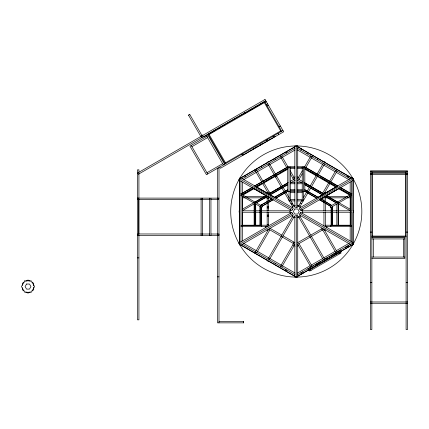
<?xml version="1.0" encoding="UTF-8"?>
<svg xmlns="http://www.w3.org/2000/svg" width="429" height="429" viewBox="0 0 429 429"><rect width="100%" height="100%" fill="white"/><g stroke="black" fill="none" stroke-linecap="round" stroke-linejoin="round"><path stroke-width="0.64" d="M210.977 234.009L218.994 234.009L218.994 235.462L137.473 235.419L137.473 233.971M137.468 199.56L137.468 198.112M218.629 199.603L218.629 198.15M294.964 167.144L287.73 167.144L287.73 167.9L289.033 167.905L289.033 167.144M302.225 167.144L302.225 167.9L303.528 167.905L303.528 167.144M239.425 244.149L239.505 212.044M239.511 210.703L239.597 178.593L267.444 162.612M353.051 212.339L352.97 244.45L340.208 251.775M353.056 210.998L353.137 180.228M241.114 195.57L241.768 194.439M261.61 207.4L262.258 206.274M300.772 150.209L301.496 148.954M306.987 153.791L307.711 152.536M255.502 251.882L268.618 229.166L294.83 244.305L281.719 267.02M302.322 170.79L297.731 178.743L302.268 181.36M304.617 166.811L310.848 156.022M254.933 253.228L255.657 251.973M311.947 156.655L312.671 155.4M256.757 252.611L269.873 229.89M298.986 179.467L302.268 173.788M305.545 168.109L312.103 156.746M317.294 159.749L318.018 158.489M290.744 209.738L289.714 211.524L290.744 213.31M291.967 207.62L293.002 205.834L295.061 205.834M267.98 259.089L292.868 215.991M298.445 206.328L301.791 200.531M303.421 197.705L309.491 187.189M310.06 186.213L316.527 175.011M317.026 174.147L323.327 163.229M269.235 259.813L294.122 216.715M299.699 207.051L310.752 187.913M311.315 186.937L317.616 176.019M318.28 174.871L324.581 163.953M300.6 215.428L299.571 217.213L297.506 217.213M301.823 213.31L302.853 211.524L301.823 209.738M274.544 264.554L275.268 263.299M293.146 243.329L293.87 242.074M280.464 266.296L293.575 243.575M322.694 193.152L328.92 182.363M329.579 181.226L335.805 170.436M335.966 170.522L336.69 169.267M329.847 183.655L323.949 193.876L311.127 186.47M330.834 181.95L337.06 171.16M336.186 202.874L325.107 196.477L326.389 196.959M325.107 196.477L326.469 195.565L350.321 209.272M284.856 270.506L285.58 269.251M286.186 271.273L286.91 270.018M350.209 194.777L339.13 188.379L349.876 194.326M347.136 176.973L347.86 175.718M348.466 177.745L349.19 176.491M311.701 266.817L307.765 269.09L308.944 268.538M312.827 266.162L313.948 265.513M315.074 264.865L321.262 261.282M322.383 260.634L323.509 259.979M328.008 257.379L324.126 259.749M329.134 256.73L330.255 256.075M331.381 255.427L332.507 254.778M333.633 254.124L339.816 250.547M315.127 264.956L316.253 264.307M317.38 263.653L320.753 261.701M326.378 258.451L327.499 257.797M331.435 255.523L332.561 254.869M333.687 254.22L337.06 252.268M338.186 251.614L339.307 250.965M308.365 270.125L340.98 251.255M188.54 115.203L189.795 114.479M265.031 99.442L137.612 173.01L138.336 174.265L265.755 100.702M210.462 132.834L208.735 133.827L225.858 163.481M211.61 132.17L245.533 112.586M249.555 110.258L250.708 109.599M251.855 108.934L253.008 108.269M254.729 107.271L255.882 106.607M257.03 105.947L258.183 105.282M259.904 104.285L261.057 103.62M262.205 102.96L263.932 101.963L281.049 131.612M215.197 130.432L203.684 137.082L203.201 136.245M218.651 128.437L220.377 127.44M221.53 126.78L222.678 126.115M223.831 125.45L224.984 124.785M243.79 113.926L265.09 101.625M209.116 134.486L264.312 102.622M265.042 102.365L266.296 101.641M191.929 146.67L207.615 137.612M266.323 104.585L267.578 103.861M267.09 105.915L268.345 105.191M279.118 126.743L280.373 126.019M206.966 172.715L222.651 163.658M225.477 162.822L280.668 130.958M282.963 130.507L206.435 174.694L189.945 146.139L208.145 135.634L224.635 164.189M241.795 154.697L242.916 154.049M266.302 140.551L267.428 139.897M273.053 136.653L274.179 135.998M253.41 148.831L254.531 148.177M255.657 147.528L256.783 146.879M259.347 145.399L260.473 144.75M261.599 144.101L262.725 143.452M242.074 155.625L275.525 136.309M24.115 282.25L22.335 283.279L22.335 285.339M25.708 281.333L28.019 279.998L30.336 281.333M30.336 291.795L28.019 293.136L25.708 291.795M31.923 290.878L33.709 289.848L33.709 287.178M267.079 162.393L268.339 161.669M297.442 146.611L353.078 178.732L353.078 244.31L296.283 277.102L239.489 244.31L239.489 178.732L295.125 146.611M242.09 178.904L295.131 148.278M243.833 179.569L256.381 172.324M257.325 171.782L295.173 149.93M240.883 193.929L252.07 187.468L273.182 199.785L262.103 206.183L273.069 199.592M241.109 194.058L252.182 187.666L253.432 188.379L242.353 194.777M287.73 167.144L254.654 185.982L287.73 166.881L287.73 191.388L275.761 198.3M242.691 194.326L246.048 192.385M247.163 191.742L253.432 188.379M256.478 186.363L262.264 183.022M263.422 182.357L264.58 181.687M265.739 181.017L272.683 177.011M273.841 176.34L277.89 174.002M279.048 173.332L287.73 168.318M287.73 168.581L256.011 186.894L254.729 186.154M242.803 195.141L254.054 188.647M256.665 187.141L287.73 169.203M275.574 177.102L276.828 176.378M266.859 193.216L269.149 191.897M292.851 178.212L295.141 176.887M281.44 186.47L268.618 193.876L262.714 183.655M282.298 185.977L288.288 182.518M290.294 181.36L294.83 178.743L290.24 170.79M242.24 209.272L266.098 195.565L267.46 196.477L256.376 202.874M268.618 194.042L287.73 183.006M255.132 202.156L266.211 195.763M268.79 194.273L287.73 183.333M242.24 210.778L254.778 203.539M256.151 202.745L258.392 201.453M258.767 201.239L267.347 196.284L271.932 198.938M270.345 194.552L287.157 184.845M290.916 182.674L295.131 180.244M270.034 194.991L287.73 184.776M271.825 198.874L260.746 205.271L271.938 199.067M287.73 189.688L274.404 197.383L287.73 189.95M276.228 197.769L285.43 192.455M286.583 191.795L287.73 191.13M290.942 203.721L292.197 202.997M291.484 204.66L292.739 203.936M294.01 206.269L295.147 205.609M318.05 197.447L322.597 194.82L318.581 192.449M323.734 194.165L336.808 186.615M325.895 193.045L316.8 198.3L304.831 191.388L297.603 191.388M327.032 192.39L328.169 191.736M329.306 191.077L331.011 190.095M332.148 189.436L333.285 188.781M334.422 188.127L337.832 186.154M239.489 244.31L292.61 213.642M299.951 209.4L353.078 178.732M321.198 198.611L325.257 196.3M326.303 195.662L339.382 188.143M297.42 217.433L298.6 216.758M351.882 193.817L330.132 206.37L330.786 207.502L351.796 195.372M297.731 242.632L309.54 235.811M310.687 235.146L322.501 228.33M324.313 228.957L297.731 244.305L310.848 267.02M297.426 246.155L298.568 245.495M324.56 230.486L325.702 229.826M297.394 273.112L310.28 265.674M311.325 265.068L322.758 258.467M323.702 257.926L335.242 251.265M336.18 250.718L349.238 243.184M297.436 274.764L350.477 244.139M309.207 270.141L340.588 252.027M339.13 188.379L340.492 187.468L351.683 193.929M268.602 161.947L294.712 146.965M297.27 276.41L308.875 269.75M287.73 166.945L294.964 166.945M297.603 166.945L304.831 166.945M297.603 167.144L304.831 167.144L337.8 186.175M290.342 168.404L294.964 168.404M297.603 168.404L302.225 168.404M370.409 171.584L407.55 171.584M371.863 172.345L406.102 172.345M370.409 173.225L407.55 173.225M370.409 174.528L407.55 174.528M290.342 182.459L294.964 182.459M297.603 182.459L302.225 182.459M290.342 183.762L294.964 183.762M297.603 183.762L302.225 183.762M290.342 189.929L294.964 189.929M297.603 189.929L302.225 189.929M290.342 190.127L294.964 190.127M297.603 190.127L302.225 190.127M287.73 191.189L289.033 191.189M303.528 191.189L304.831 191.189M287.73 191.388L294.964 191.388M290.342 192.691L294.964 192.691M297.603 192.691L302.225 192.691M242.251 196.385L243.559 196.385M244.873 196.385L265.202 196.385M327.365 196.385L347.694 196.385M349.662 196.385L350.97 196.385M242.251 197.833L245.527 197.833M246.841 197.833L262.58 197.833M264.543 197.833L267.17 197.833M325.397 197.833L328.019 197.833M329.987 197.833L345.726 197.833M347.034 197.833L350.97 197.833M137.473 198.101L218.994 198.139M267.17 198.337L268.618 198.337M138.133 199.56L209.314 199.598M210.644 199.598L217.964 199.598M290.342 199.587L294.964 199.587M297.603 199.587L302.225 199.587M294.964 200.895L289.033 200.895L289.033 166.945M297.603 200.895L303.528 200.895L303.528 166.945M297.506 205.834L299.571 205.834L300.6 207.62M267.17 206.88L268.618 206.88M267.17 207.963L268.618 207.963M242.262 210.795L290.701 210.795M301.86 210.795L337.033 210.795M338.025 210.795L350.965 210.795M242.262 212.248L290.701 212.248M302.531 212.248L337.033 212.248M338.025 212.248L350.965 212.248M267.17 215.079L268.618 215.079M267.17 216.162L268.618 216.162M295.061 217.213L293.002 217.213L291.967 215.428M267.17 224.705L268.618 224.705M242.251 225.209L259.953 225.209M261.266 225.209L267.17 225.209M325.397 225.209L337.199 225.209M338.513 225.209L350.97 225.209M240.937 225.354L261.728 225.354L261.728 226.657M351.63 225.354L330.839 225.354L330.839 226.657M240.937 226.657L267.17 226.657L267.17 211.851M351.63 226.657L325.397 226.657L325.397 211.851M370.409 232.089L371.863 232.089M406.102 232.089L407.55 232.089M138.143 233.971L209.642 234.003M137.473 235.419L138.776 235.419L138.776 198.101M371.863 236.073L406.102 236.073M371.863 236.835L406.102 236.835M371.863 237.489L404.831 237.489L404.831 258.505L371.863 258.505M371.863 238.937L404.831 238.937M371.863 257.057L404.831 257.057M137.473 257.883L138.921 257.883M217.546 276.844L218.994 276.844M370.409 282.454L371.863 282.454M406.102 282.454L407.55 282.454M370.409 301.962L407.55 301.962M370.409 303.265L407.55 303.265M218.994 321.412L243.629 321.412L243.629 322.86L217.546 322.86L217.546 168.147L218.994 168.147L218.994 322.86M244.096 112.913L245.12 113.154L244.637 112.318M324.227 161.669L325.482 162.393M297.436 148.278L350.477 178.904M297.394 149.93L310.28 157.368M311.325 157.974L322.758 164.575M323.702 165.117L335.242 171.782M336.18 172.324L349.238 179.864M337.913 185.982L304.831 166.881L304.831 191.388M351.458 194.058L340.379 187.666L319.38 199.785L330.459 206.183L319.492 199.592M305.41 168.656L308.306 170.324M309.465 170.994L316.409 175.005M317.567 175.67L318.726 176.34M319.884 177.011L326.828 181.017M327.987 181.687L336.668 186.701M304.831 168.581L336.556 186.894M304.831 169.203L335.902 187.141M338.508 188.647L350.321 195.468M297.426 176.887L298.568 177.552M324.56 192.557L325.702 193.216M304.536 182.668L310.264 185.977M304.831 183.006L323.949 194.042M304.831 183.333L323.777 194.273M326.356 195.763L337.435 202.156M297.436 180.244L301.651 182.674M304.928 184.567L310.001 187.5M311.154 188.165L318.184 192.224M327.456 197.576L336.079 202.552M338.358 203.872L350.321 210.778M304.831 184.776L322.528 194.991M304.831 189.688L318.162 197.383L304.831 189.95M304.831 191.13L316.339 197.769M300.37 202.997L301.625 203.721M297.42 205.609L298.563 206.269M256.322 186.947L268.827 194.165M270.533 195.152L274.512 197.447M257.003 187.468L258.14 188.127M259.277 188.781L263.256 191.077M264.393 191.736L272.919 196.659M274.056 197.313L275.193 197.967M239.489 178.732L292.61 209.4M299.951 213.642L353.078 244.31M253.207 188.127L266.259 195.662M293.972 216.758L295.147 217.433M240.857 193.913L262.43 206.37L261.781 207.502L240.771 195.372M269.771 228.158L281.874 235.146M283.022 235.811L294.836 242.632M266.859 229.826L268.007 230.486M292.851 244.83L295.141 246.155M243.329 243.184L256.381 250.718M257.325 251.265L295.173 273.112M242.09 244.139L295.131 274.764M267.079 260.65L268.339 261.374M31.923 282.25L33.709 283.279L33.709 285.955M24.115 290.878L22.335 289.848L22.335 287.789M297.608 146.638L324.217 162.092M325.375 162.763L351.984 178.217M241.157 245.157L294.954 276.405M351.051 194.294L351.705 195.426M330.303 206.274L330.957 207.4M265.009 99.458L283.687 131.762L220.463 168.27L219.739 167.015M348.466 245.297L349.19 246.557M264.5 101.426L281.708 131.236M347.136 246.069L347.86 247.324M346.718 246.31L347.447 247.565M346.664 246.337L347.393 247.592M345.388 247.077L346.112 248.332M278.035 133.355L278.759 134.609M286.186 151.769L286.91 153.024M340.428 249.941L341.152 251.196M340.369 251.646L341.13 252.965L309.749 271.085L308.993 269.766M339.328 252.751L339.875 253.689M281.719 156.022L287.945 166.811M323.949 229.166L337.06 251.882M280.464 156.746L286.69 167.541M290.299 173.788L293.575 179.467M322.694 229.89L335.805 252.611M321.536 228.888L322.259 230.142M274.544 158.489L275.268 159.749M269.235 163.229L275.541 174.147M276.373 175.59L282.507 186.213M283.172 187.36L289.473 198.278M290.101 199.367L294.122 206.328M299.699 215.991L324.581 259.089M267.98 163.953L274.447 175.155M274.946 176.019L292.868 207.051M298.445 216.715L323.327 259.813M261.223 166.179L261.953 167.433M256.757 170.436L269.873 193.152M298.986 243.575L312.103 266.296M255.877 169.267L256.601 170.522M254.933 169.814L255.657 171.069M255.502 171.16L261.733 181.95M310.462 269.417L311.009 270.356M302.52 271.825L303.244 273.08M301.244 272.565L301.968 273.82M301.19 272.597L301.914 273.852M244.702 175.718L245.431 176.973M300.772 272.833L301.496 274.088M208.076 134.207L225.198 163.862M206.891 136.358L223.375 164.913M202.971 135.848L202.488 135.012L201.544 135.553L202.504 137.216M202.097 135.779L189.774 114.441L188.519 115.17L201.566 137.763M191.2 145.415L207.69 173.97M406.102 171.584L406.102 329.558L407.55 329.558L407.55 170.822L370.409 170.822L370.409 329.558L371.863 329.558L371.863 171.584M405.341 172.345L405.341 236.073M403.383 238.937L403.383 257.057M373.31 238.937L373.31 257.057M372.624 172.345L372.624 236.073M353.426 210.795L353.426 212.248M351.63 180.899L351.63 242.39M350.606 196.058L350.606 225.354M350.321 195.967L350.38 225.354M350.177 182.078L350.177 193.495M350.177 197.656L350.177 210.795M350.177 212.065L350.177 225.391M350.177 226.474L350.177 240.964M338.368 203.877L338.368 225.354M338.309 203.158L338.309 225.354M338.084 203.287L338.084 225.354M336.84 204.006L336.84 225.354M332.582 206.462L332.582 225.354M332.357 206.596L332.357 225.354M331.338 207.18L331.338 225.354M331.113 207.314L331.113 225.354M326.844 195.195L326.844 196.514M326.844 226.528L326.844 227.847M325.397 196.385L325.397 201.962M325.397 202.938L325.397 210.859M323.949 196.879L323.949 210.859M323.949 212.183L323.949 226.163M302.225 166.945L302.225 200.895M301.973 209.55L301.973 210.912M296.283 145.94L296.283 207.282M296.283 215.76L296.283 277.102M290.599 209.55L290.599 210.912M290.599 212.135L290.599 213.492M290.342 166.945L290.342 200.895M268.618 196.879L268.618 201.099M268.618 202.204L268.618 210.859M268.618 212.183L268.618 226.163M267.17 196.385L267.17 201.962M267.17 202.938L267.17 210.859M265.717 195.195L265.717 196.514M265.717 226.528L265.717 227.847M261.502 225.354L261.502 226.657M261.454 207.314L261.454 225.354M261.229 207.18L261.229 225.354M260.205 206.596L260.205 225.354M259.985 206.462L259.985 225.354M255.727 204.006L255.727 225.354M255.502 203.775L255.502 225.354M254.477 203.287L254.477 225.354M254.252 203.158L254.252 225.354M254.193 203.877L254.193 225.354M243.586 321.412L243.586 322.86M242.385 182.078L242.385 193.495M242.385 197.656L242.385 209.223M242.385 212.065L242.385 225.391M242.385 226.474L242.385 240.964M242.24 195.967L242.181 225.354M240.937 180.899L240.937 242.144M239.135 210.795L239.135 212.248M210.95 198.134L210.95 235.457M209.502 198.134L209.502 235.457M202.547 198.134L202.547 235.451M201.094 198.134L201.094 235.451M138.921 172.469L138.921 169.836L137.473 169.836L137.473 319.836L138.921 319.836L138.921 235.296M138.921 173.262L138.921 198.16M138.921 199.48L138.921 233.966M353.464 179.461A65.557 65.557 0 0 1 295.678 277.075A65.557 65.557 0 0 1 239.704 178.405A65.557 65.557 0 0 1 353.142 178.893M24.732 280.877L21.45 286.567L24.737 292.256L31.306 292.256L34.588 286.561L31.301 280.877L24.732 280.877M26.555 284.03L25.091 286.567L26.555 289.103L29.483 289.103L30.947 286.567L29.483 284.03L26.555 284.03M240.213 177.477L238.765 179.987L291.886 210.655L293.334 208.145L240.213 177.477M294.82 208.987L293.356 211.524L294.82 214.06L297.747 214.06L299.211 211.524L297.747 208.987L294.82 208.987M300.675 212.387L299.228 214.897L352.354 245.565L353.802 243.055L300.675 212.387M320.742 198.874L331.703 205.464L320.742 198.874M291.886 212.387L238.765 243.055L240.213 245.565L293.334 214.897L291.886 212.387M352.354 177.477L299.228 208.145L300.675 210.655L353.802 179.987L352.354 177.477M297.731 145.94L294.83 145.94L294.83 207.282L297.731 207.282L297.731 145.94M297.731 215.76L294.83 215.76L294.83 277.102L297.731 277.102L297.731 215.76"/></g></svg>
